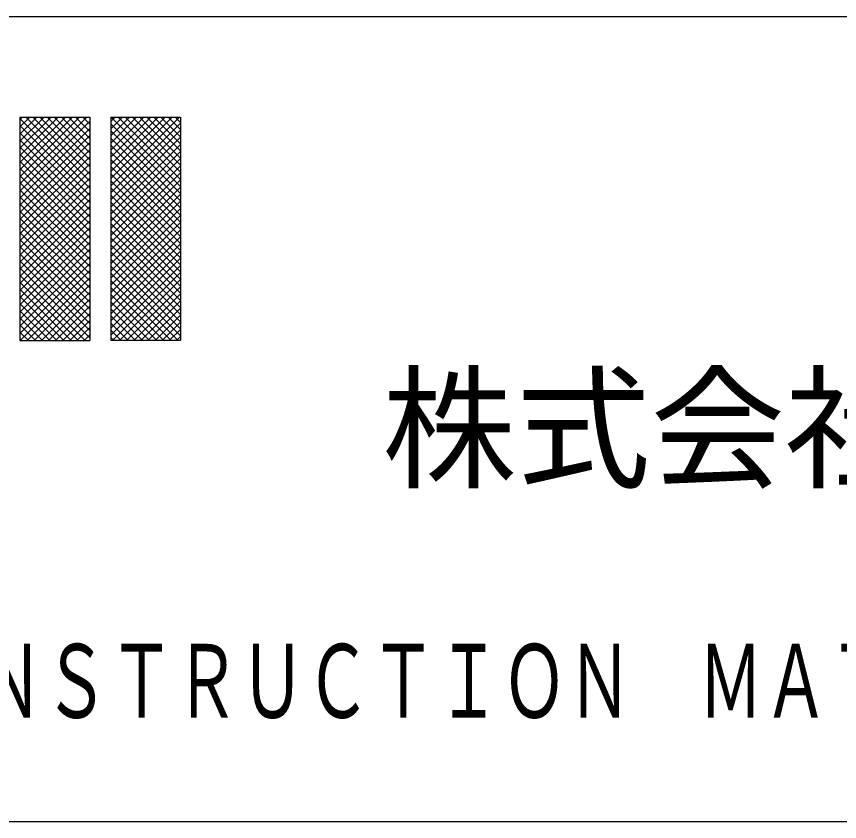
# Model space of a CAD drawing. Units: millimetres on the paper, enlarged 160 times. Extents: x -33008 to 32992, y -23168 to 22812.
# Drawn here: x -10168 to -6245, y -22788 to -18948 of the extents above; entities that cross this region are included whole.
import ezdxf
from ezdxf.enums import TextEntityAlignment as Align

# ---------------------------------------------------------------- set-up
doc = ezdxf.new("R2010")
doc.units = ezdxf.units.MM
doc.header["$LTSCALE"] = 160
doc.layers.add('F-1_中線', color=7, linetype='Continuous')
doc.layers.add('F-6_文字', color=7, linetype='Continuous')
doc.styles.add('ＭＳ ゴシック', font='')
doc.styles.get('ＭＳ ゴシック').set_extended_font_data('MS Gothic')

msp = doc.modelspace()

# ---------------------------------------------------------------- linework, layer by layer
at = {"layer": 'F-1_中線'}
for p, q in [((-33008, -18948), (32992, -18948)), ((-10151.8, -19441.2), (-10139, -19428.4)), ((-10151.8, -19475.2), (-10105, -19428.4)), ((-10151.8, -19509.1), (-10071.1, -19428.4)), ((-10151.8, -19543.1), (-10037.1, -19428.4)), ((-10151.8, -19577), (-10003.2, -19428.4)), ((-10151.8, -19611), (-9969.3, -19428.4)), ((-10151.8, -19644.9), (-9935.3, -19428.4)), ((-10151.8, -19678.8), (-9901.4, -19428.4)), ((-10151.8, -19712.8), (-9867.4, -19428.4)), ((-10151.8, -19746.7), (-9833.5, -19428.4)), ((-10151.8, -19428.4), (-9818.9, -19428.4)), ((-10151.8, -19434.9), (-9818.9, -19767.7)), ((-10151.8, -19780.7), (-9818.9, -19447.8)), ((-10124.2, -19428.4), (-9818.9, -19733.8)), ((-10090.3, -19428.4), (-9818.9, -19699.8)), ((-10056.4, -19428.4), (-9818.9, -19665.9)), ((-10022.4, -19428.4), (-9818.9, -19632)), ((-9988.5, -19428.4), (-9818.9, -19598)), ((-9954.5, -19428.4), (-9818.9, -19564.1)), ((-9920.6, -19428.4), (-9818.9, -19530.1)), ((-9886.6, -19428.4), (-9818.9, -19496.2)), ((-9852.7, -19428.4), (-9818.9, -19462.3)), ((-9818.9, -19428.4), (-9818.9, -20493.2)), ((-9719, -19449.7), (-9697.3, -19428)), ((-9719, -19483.7), (-9663.3, -19428)), ((-9719, -19517.6), (-9629.4, -19428)), ((-9719, -19551.6), (-9595.5, -19428)), ((-9719, -19585.5), (-9561.5, -19428)), ((-9719, -19619.4), (-9527.6, -19428)), ((-9719, -19653.4), (-9493.6, -19428)), ((-9719, -19687.3), (-9459.7, -19428)), ((-9719, -19721.3), (-9425.8, -19428)), ((-9719, -19755.2), (-9391.8, -19428)), ((-9719, -19428), (-9386.2, -19428)), ((-9719, -19428), (-9719, -20492.7)), ((-9719, -19789.2), (-9386.2, -19456.3)), ((-9717.4, -19428), (-9386.2, -19759.2)), ((-9683.4, -19428), (-9386.2, -19725.3)), ((-9649.5, -19428), (-9386.2, -19691.3)), ((-9615.6, -19428), (-9386.2, -19657.4)), ((-9581.6, -19428), (-9386.2, -19623.4)), ((-9547.7, -19428), (-9386.2, -19589.5)), ((-9513.7, -19428), (-9386.2, -19555.6)), ((-9479.8, -19428), (-9386.2, -19521.6)), ((-9445.9, -19428), (-9386.2, -19487.7)), ((-9411.9, -19428), (-9386.2, -19453.7)), ((-9386.2, -19428), (-9386.2, -20492.7)), ((-10151.8, -19468.8), (-9818.9, -19801.7)), ((-10151.8, -19814.6), (-9818.9, -19481.7)), ((-9719, -19460.3), (-9386.2, -19793.2)), ((-9719, -19823.1), (-9386.2, -19490.2)), ((-9719, -19494.2), (-9386.2, -19827.1)), ((-10151.8, -19502.7), (-9818.9, -19835.6)), ((-10151.8, -19848.5), (-9818.9, -19515.7)), ((-10151.8, -19536.7), (-9818.9, -19869.6)), ((-9719, -19857), (-9386.2, -19524.2)), ((-9719, -19528.2), (-9386.2, -19861)), ((-10151.8, -19882.5), (-9818.9, -19549.6)), ((-10151.8, -19570.6), (-9818.9, -19903.5)), ((-9719, -19891), (-9386.2, -19558.1)), ((-9719, -19562.1), (-9386.2, -19895)), ((-10151.8, -19916.4), (-9818.9, -19583.5)), ((-10151.8, -19604.6), (-9818.9, -19937.4)), ((-9719, -19924.9), (-9386.2, -19592.1)), ((-9719, -19596.1), (-9386.2, -19928.9)), ((-10151.8, -19950.4), (-9818.9, -19617.5)), ((-10151.8, -19638.5), (-9818.9, -19971.4)), ((-10151.8, -19984.3), (-9818.9, -19651.4)), ((-9719, -19958.9), (-9386.2, -19626)), ((-9719, -19630), (-9386.2, -19962.9)), ((-10151.8, -19672.4), (-9818.9, -20005.3)), ((-10151.8, -20018.2), (-9818.9, -19685.4)), ((-9719, -19992.8), (-9386.2, -19659.9)), ((-9719, -19663.9), (-9386.2, -19996.8)), ((-9719, -20026.7), (-9386.2, -19693.9)), ((-10151.8, -19706.4), (-9818.9, -20039.3)), ((-10151.8, -20052.2), (-9818.9, -19719.3)), ((-9719, -19697.9), (-9386.2, -20030.7)), ((-9719, -20060.7), (-9386.2, -19727.8)), ((-9719, -19731.8), (-9386.2, -20064.7)), ((-10151.8, -19740.3), (-9818.9, -20073.2)), ((-10151.8, -20086.1), (-9818.9, -19753.3)), ((-9719, -20094.6), (-9386.2, -19761.8)), ((-9719, -19765.8), (-9386.2, -20098.6)), ((-10151.8, -19774.3), (-9818.9, -20107.1)), ((-10151.8, -20120.1), (-9818.9, -19787.2)), ((-10151.8, -19808.2), (-9818.9, -20141.1)), ((-9719, -20128.6), (-9386.2, -19795.7)), ((-9719, -19799.7), (-9386.2, -20132.6)), ((-10151.8, -20154), (-9818.9, -19821.1)), ((-10151.8, -19842.1), (-9818.9, -20175)), ((-9719, -20162.5), (-9386.2, -19829.7)), ((-9719, -19833.6), (-9386.2, -20166.5)), ((-10151.8, -20187.9), (-9818.9, -19855.1)), ((-10151.8, -19876.1), (-9818.9, -20209)), ((-10151.8, -20221.9), (-9818.9, -19889)), ((-9719, -20196.4), (-9386.2, -19863.6)), ((-9719, -19867.6), (-9386.2, -20200.4)), ((-10151.8, -19910), (-9818.9, -20242.9)), ((-10151.8, -20255.8), (-9818.9, -19923)), ((-9719, -20230.4), (-9386.2, -19897.5)), ((-9719, -19901.5), (-9386.2, -20234.4)), ((-10151.8, -19944), (-9818.9, -20276.8)), ((-10151.8, -20289.8), (-9818.9, -19956.9)), ((-9719, -20264.3), (-9386.2, -19931.5)), ((-9719, -19935.5), (-9386.2, -20268.3)), ((-9719, -20298.3), (-9386.2, -19965.4)), ((-9719, -19969.4), (-9386.2, -20302.3)), ((-10151.8, -19977.9), (-9818.9, -20310.8)), ((-10151.8, -20323.7), (-9818.9, -19990.8)), ((-9719, -20332.2), (-9386.2, -19999.4)), ((-9719, -20003.4), (-9386.2, -20336.2)), ((-10151.8, -20011.9), (-9818.9, -20344.7)), ((-10151.8, -20357.7), (-9818.9, -20024.8)), ((-10151.8, -20045.8), (-9818.9, -20378.7)), ((-9719, -20366.2), (-9386.2, -20033.3)), ((-9719, -20037.3), (-9386.2, -20370.2)), ((-10151.8, -20391.6), (-9818.9, -20058.7)), ((-10151.8, -20079.7), (-9818.9, -20412.6)), ((-9719, -20400.1), (-9386.2, -20067.2)), ((-9719, -20071.2), (-9386.2, -20404.1)), ((-10151.8, -20425.5), (-9818.9, -20092.7)), ((-10151.8, -20113.7), (-9818.9, -20446.5)), ((-10151.8, -20459.5), (-9818.9, -20126.6)), ((-9719, -20434), (-9386.2, -20101.2)), ((-9719, -20105.2), (-9386.2, -20438)), ((-10151.8, -20147.6), (-9818.9, -20480.5)), ((-10151.5, -20493.2), (-9818.9, -20160.5)), ((-9719, -20468), (-9386.2, -20135.1)), ((-9719, -20139.1), (-9386.2, -20472)), ((-10151.8, -20181.6), (-9840.2, -20493.2)), ((-10117.6, -20493.2), (-9818.9, -20194.5)), ((-9719, -20173.1), (-9399.4, -20492.7)), ((-9709.8, -20492.7), (-9386.2, -20169.1)), ((-9675.9, -20492.7), (-9386.2, -20203)), ((-10151.8, -20215.5), (-9874.1, -20493.2)), ((-10083.6, -20493.2), (-9818.9, -20228.4)), ((-9719, -20207), (-9433.3, -20492.7)), ((-9719, -20240.9), (-9467.3, -20492.7)), ((-9642, -20492.7), (-9386.2, -20236.9)), ((-10151.8, -20249.4), (-9908, -20493.2)), ((-10151.8, -20283.4), (-9942, -20493.2)), ((-10049.7, -20493.2), (-9818.9, -20262.4)), ((-9719, -20274.9), (-9501.2, -20492.7)), ((-9608, -20492.7), (-9386.2, -20270.9)), ((-10151.8, -20317.3), (-9975.9, -20493.2)), ((-10015.8, -20493.2), (-9818.9, -20296.3)), ((-9719, -20308.8), (-9535.1, -20492.7)), ((-9574.1, -20492.7), (-9386.2, -20304.8)), ((-10151.8, -20351.3), (-10009.9, -20493.2)), ((-9981.8, -20493.2), (-9818.9, -20330.3)), ((-9719, -20342.8), (-9569.1, -20492.7)), ((-9540.1, -20492.7), (-9386.2, -20338.8)), ((-10151.8, -20385.2), (-10043.8, -20493.2)), ((-9947.9, -20493.2), (-9818.9, -20364.2)), ((-9913.9, -20493.2), (-9818.9, -20398.1)), ((-9719, -20376.7), (-9603, -20492.7)), ((-9506.2, -20492.7), (-9386.2, -20372.7)), ((-10151.8, -20419.1), (-10077.7, -20493.2)), ((-9880, -20493.2), (-9818.9, -20432.1)), ((-9719, -20410.6), (-9637, -20492.7)), ((-9472.2, -20492.7), (-9386.2, -20406.6)), ((-9438.3, -20492.7), (-9386.2, -20440.6)), ((-10151.8, -20453.1), (-10111.7, -20493.2)), ((-9846, -20493.2), (-9818.9, -20466)), ((-9719, -20444.6), (-9670.9, -20492.7)), ((-9719, -20478.5), (-9704.8, -20492.7)), ((-9404.4, -20492.7), (-9386.2, -20474.5)), ((-10151.8, -20487), (-10145.6, -20493.2)), ((-9719, -20492.7), (-9386.2, -20492.7)), ((-33008, -22788), (32992, -22788))]:
    msp.add_line(p, q, dxfattribs=at)
msp.add_lwpolyline([(-10151.8, -19428.4), (-10151.8, -20493.2), (-9818.9, -20493.2)], dxfattribs=at)

# ---------------------------------------------------------------- texts
at = {"layer": 'F-6_文字', "style": 'ＭＳ ゴシック'}
msp.add_text('株式会社', height=469.2, dxfattribs=at).set_placement((-8426.3, -21288.8), align=Align.BOTTOM_LEFT)
at = {"layer": 'F-6_文字', "style": 'ＭＳ ゴシック', "width": 0.65}
msp.add_text('ＫＩＲＩＩ\u3000ＣＯＮＳＴＲＵＣＴＩＯＮ\u3000ＭＡＴＥＲＩＡＬＳ\u3000ＣＯ．，ＬＴＤ．', height=351.9, dxfattribs=at).set_placement((-12848, -22398.7), align=Align.BOTTOM_LEFT)

doc.saveas('drawing.dxf')
